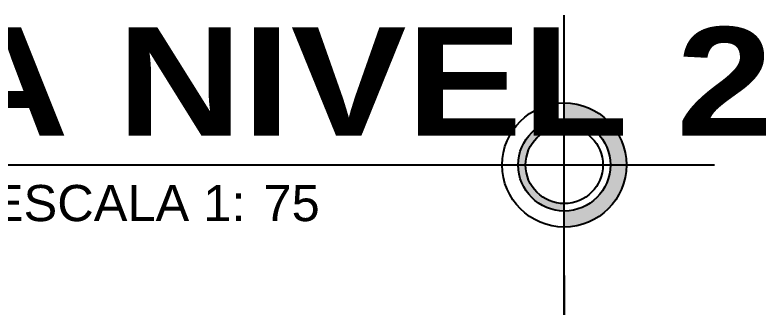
# Model space of a CAD drawing. Header units: inches. Extents: x -370 to 18, y -197 to 199.
# Drawn here: x -274.596 to -270.83, y 98.829 to 100.334 of the extents above; entities that cross this region are included whole.
import ezdxf

# ---------------------------------------------------------------- set-up
doc = ezdxf.new("R2010")
doc.units = ezdxf.units.IN
doc.header["$MEASUREMENT"] = 0
doc.styles.add('1', font='arial.ttf')
doc.styles.add('2', font='')
doc.styles.get('2').set_extended_font_data('Arial Black')

# ---------------------------------------------------------------- blocks, each defined once
blk = doc.blocks.new('*U44')
h = blk.add_hatch(color=1)
h.paths.add_polyline_path([(15.89, 0.2546), (15.89, 0.3433, -0.414214), (16.2333, 0), (16.1446, 0, 0.414214)])
h.paths.add_polyline_path([(16.1446, 0), (16.2333, 0, -0.414214), (15.89, -0.3433), (15.89, -0.2546, 0.414214)])
h = blk.add_hatch(color=1)
h.paths.add_polyline_path([(15.6355, 0), (15.6762, 0, 0.414214), (15.89, -0.2138), (15.89, -0.2546, -0.414214)])
h.paths.add_polyline_path([(15.89, 0.2546), (15.89, 0.2138, 0.414214), (15.6762, 0), (15.6355, 0, -0.414214)])
at = {"color": 13}
for p, q in [((15.89, -0.8296), (15.89, 0.8296)), ((0, 0), (16.7197, 0))]:
    blk.add_line(p, q, dxfattribs=at)
at = {"color": 5}
for p, q in [((15.89, 0.6115), (15.89, 0.8296)), ((16.5015, 0), (16.7197, 0)), ((15.89, -0.6115), (15.89, -0.8296))]:
    blk.add_line(p, q, dxfattribs=at)
at = {"color": 13}
for radius in [0.3433, 0.2546, 0.2138]:
    blk.add_circle((15.89, 0), radius, dxfattribs=at)
at = {"color": 2, "linetype": 'Continuous', "style": '1'}
blk.add_text('ESCALA 1:', height=0.2, dxfattribs=at).set_placement((12.7143, -0.3105))
at = {"color": 1, "linetype": 'Continuous', "style": '2'}
blk.add_attdef('TITULO', (0.3082, 0.1618), '', height=0.6, dxfattribs=at)
at = {"color": 2, "style": '1'}
blk.add_attdef('ESCALA', (14.2273, -0.3105), '', height=0.2, dxfattribs=at)
at = {"color": 2, "linetype": 'Continuous', "style": '1'}
blk.add_attdef('DESCRIPCION', (0.3082, -0.3731), '', height=0.2, dxfattribs=at)

msp = doc.modelspace()

# ---------------------------------------------------------------- block references
ref = msp.add_blockref('*U44', (-286.25845, 99.58153), dxfattribs=dict(xscale=0.9073029058261515, yscale=0.9073029058261515, zscale=0.9073029058261515))
ref.add_attrib('TITULO', 'PLANTA ARQUITECTONICA NIVEL 2', (-285.97879, 99.7283), dxfattribs={"color": 1, "linetype": 'Continuous', "height": 0.5443817, "style": '2'})
ref.add_attrib('ESCALA', '75', (-273.34996, 99.2998), dxfattribs={"color": 2, "height": 0.181461, "style": '1'})

doc.saveas('drawing.dxf')
